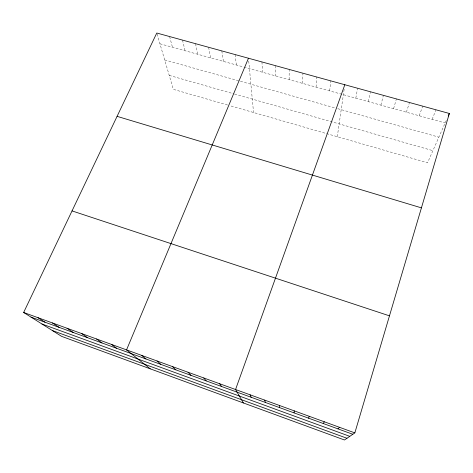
<?xml version="1.0" encoding="UTF-8"?>
<svg xmlns="http://www.w3.org/2000/svg" width="473" height="473" viewBox="0 0 473 473"><rect width="100%" height="100%" fill="white"/><g stroke="black" fill="none" stroke-linecap="round" stroke-linejoin="round"><path stroke-width="0.35" stroke-dasharray="2.37 1.77" d="M289.139 79.647L289.174 69.43M302.554 83.372L302.933 73.214M316.065 87.121L316.798 77.028M329.675 90.899L330.757 80.865M337.29 136.703L344.202 89.007M355.814 98.159L357.588 88.244M368.331 101.636L370.436 91.78M380.931 105.13L383.372 95.333M393.607 108.654L396.392 98.916M406.366 112.196L409.5 102.523M419.214 115.761L422.696 106.147M432.139 119.35L435.976 109.801M446.27 120.438L427.539 162.771L230.268 105.781M159.933 43.77L243.258 66.906M243.944 67.095L445.152 122.962M164.687 59.941L334.973 107.903M337.746 108.684L438.867 137.164M169.228 75.39L233.833 93.831M234.537 94.032L432.896 150.662M227.554 105L173.325 89.332L156.971 33.695M169.6 36.551L172.462 47.253M182.519 40.104L185.073 50.753M195.52 43.682L197.767 54.277M208.623 47.282L210.556 57.824M221.807 50.907L223.427 61.401M235.093 54.561L236.388 65.002M248.727 61.011L253.54 112.503M261.941 61.945L262.58 72.274M275.505 65.676L275.812 75.946"/><path stroke-width="0.71" d="M294.076 412.894L294.271 410.866M354.845 432.884L449.35 113.479L156.776 33.021L23.65 312.482L61.573 336.344L344.456 439.979L354.845 432.884L23.65 312.482M308.597 418.179L309.241 416.305M344.823 84.738L235.554 389.516L243.429 402.966M248.467 58.238L126.545 349.89L150.266 368.834M448.233 116.009L449.35 113.479M323.219 423.501L324.324 421.792M337.959 428.869L339.525 427.314M117.079 116.346L421.425 207.866M72.038 210.905L389.474 315.846M31.005 317.111L352.811 434.279M41.967 324.011L349.795 436.337M52.326 330.526L346.963 438.264M37.994 317.696L44.976 322.196M52.456 322.953L59.06 327.328M67.036 328.256L73.256 332.495M81.728 333.595L87.558 337.704M96.545 338.981L101.979 342.949M111.486 344.415L116.512 348.24M141.734 355.412L145.932 358.954M157.048 360.976L160.82 364.376M172.485 366.593L175.826 369.839M188.053 372.251L190.956 375.349M203.757 377.957L206.21 380.901M219.584 383.715L221.589 386.5M250.063 394.795L251.181 397.273M264.685 400.111L265.371 402.44M279.425 405.467L279.673 407.649"/></g></svg>
